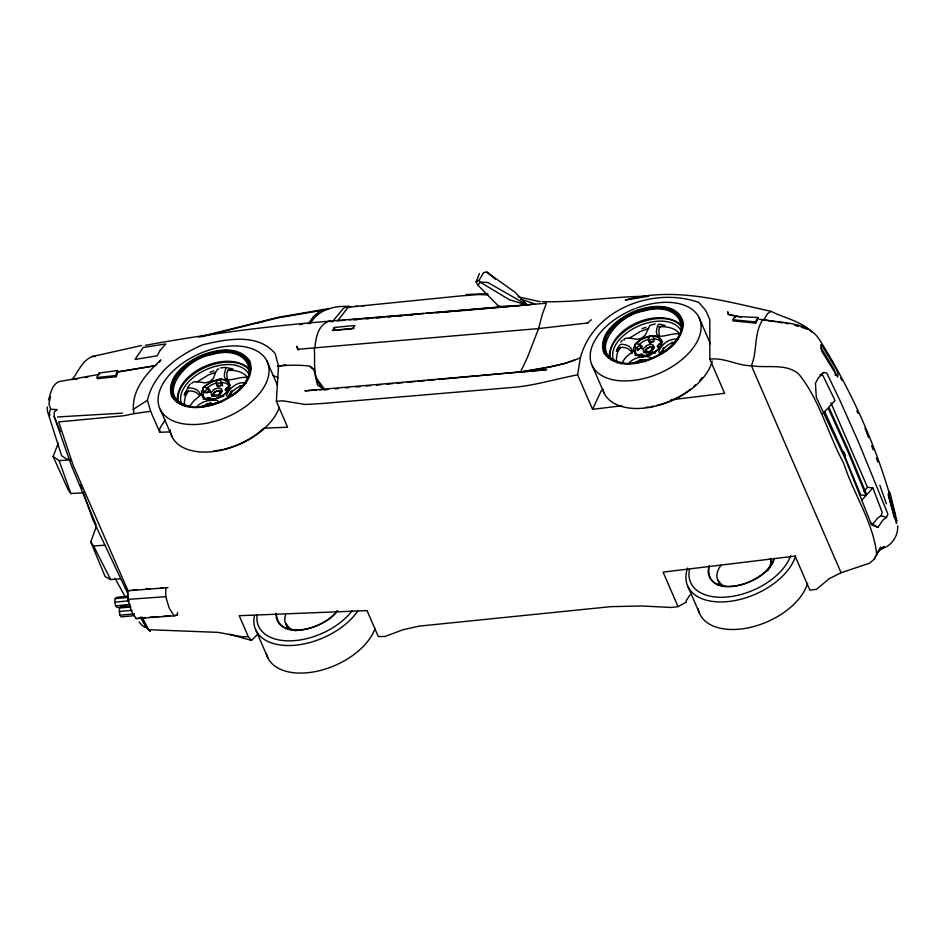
<?xml version="1.0" encoding="UTF-8"?>
<svg xmlns="http://www.w3.org/2000/svg" width="945" height="945" viewBox="0 0 945 945"><rect width="100%" height="100%" fill="white"/><g stroke="black" fill="none" stroke-linecap="round" stroke-linejoin="round"><path stroke-width="1.42" d="M96.106 524.818L71.395 465.495L54.184 416.532L54.219 412.067L57.184 409.61L50.628 409.268L48.916 403.822L50.498 396.605M670.915 399.829L724.602 393.321L709.837 359.254L709.789 319.54L705.714 310.421L698.91 302.506C653.964 286.323 593.2 309.039 580.407 357.742L577.608 374.822L592.562 409.339L621.586 405.818M229.375 388.265L229.375 384.131L229.009 385.82L225.087 389.907L226.717 391.029L229.351 389.257M661.429 345.657L661.453 340.531L661.087 342.22L657.153 346.319L658.464 347.382L660.165 347.004M229.174 384.308C228.017 380.28 215.956 375.815 222.24 383.977L220.303 386.198L217.409 386.493C212.566 378.272 225.323 376.996 228.914 383.056C231.702 393.97 215.129 401.932 205.856 398.778L207.959 400.373M654.129 335.888L652.416 335.829L654.046 338.723L653.704 341.653L649.487 342.905C644.644 334.672 657.389 333.396 660.992 339.456C663.78 350.382 647.207 358.344 637.934 355.178L639.127 355.615L635.158 353.607L633.693 348.693L635.536 343.767L639.789 340.117L644.573 337.542L651.471 335.723L658.228 337.306L661.252 340.72M264.08 428.144L287.587 427.211L276.365 401.306L278.491 366.117L275.231 353.666C257.607 332.51 225.914 339.349 202.502 344.83C178.109 355.426 153.763 372.921 147.42 400.302L150.668 411.311L159.764 432.29L170.041 431.877M208.975 389.73L208.904 391.218L206.943 392.411L205.03 392.08L205.148 390.663L207.097 389.458L208.975 389.73L210.097 392.305M641.053 346.142L640.97 347.618L639.009 348.811L637.107 348.492L637.225 347.075L639.163 345.858L641.053 346.142L642.175 348.717M897.75 525.786C898.187 536.606 890.958 547.013 880.114 549.139M229.848 385.312L228.631 389.316A14.577 8.588 -23.4 0 1 223.717 394.833L223.303 395.164M661.925 341.712L660.709 345.728A14.577 8.588 -23.4 0 1 655.795 351.233L655.381 351.564M835.309 375.46L835.486 373.358L833.892 369.022L820.898 347.642M130.256 606.253L117.109 607.493L115.597 605.828L114.794 602.154L115.184 598.634L116.53 597.311L128.213 596.212M134.403 615.656L121.267 616.896L119.743 615.23L119.342 608.037L131.024 606.926M708.963 566.102C704.509 603.843 768.226 582.522 774.002 559.534M229.375 387.379L229.411 386.292M661.453 343.779L661.488 342.704M150.668 411.311L133.966 413.638C130.008 391.691 146.002 373.818 160.886 359.939L159.386 361.994M645.411 350.217L645.636 352.39L646.77 352.969M211.869 396.416L213.487 393.073L215.472 391.667A6.083 3.579 -23.4 0 1 222.087 390.994M643.947 352.816L646.321 349.012A4.43 2.611 -23.4 0 1 653.361 348.303L651.66 351.788L648.317 353.052M232.08 390.509L230.781 392.754M664.217 347.512L664.016 348.256C661.394 350.512 666.213 345.397 662.858 349.166M658.488 348.646L658.759 347.665M116.341 376.689L115.762 375.531L117.227 370.546L99.107 373.086L96.898 377.527L97.477 378.685L116.341 376.689L117.806 371.716L117.227 370.546M48.443 399.983C50.711 393.486 51.821 384.674 58.933 381.65L99.686 374.255L99.107 373.086M222.051 379.488L219.394 379.311L212.495 381.13L203.458 387.356L201.58 393.935L204.049 398.341L207.049 399.215L205.856 398.778M217.338 380.032L210.274 382.501L203.458 387.356L202.643 388.82L203.966 391.596L203.199 395.671L204.805 398.778L210.31 397.739L210.877 399.215L209.849 400.267M649.404 336.444L642.352 338.912L635.536 343.767L634.721 345.22L636.044 347.996L635.276 352.083L636.883 355.178L642.387 354.139L642.954 355.615L641.927 356.667M201.32 392.222L202.915 388.986M633.398 348.634L634.993 345.386M205.561 385.406L205.408 385.867C202.183 387.993 210.05 387.793 210.085 390.368L206.967 393.026L203.966 391.596M221.555 383.386L221.012 384.958L218.886 385.914L217.303 385.324L217.917 383.705L219.961 382.808L221.555 383.386L222.677 385.962M228.347 397.278L229.718 393.344M637.639 341.818L637.485 342.267C634.26 344.405 642.127 344.204 642.163 346.78L639.044 349.426L636.044 347.996M660.425 353.678L661.335 351.056M120.464 578.86L110.636 579.545L105.178 576.639L90.779 542.017L96.177 526.885M759.579 319.327L763.808 319.882L767.576 313.681L771.014 311.342C784.693 318.229 801.171 321.135 812.31 332.227M83.562 492.794L70.851 493.55L68.064 489.581L53.133 456.518L58.259 443.122M503.898 306.841L500.956 306.853L497.838 305.424L477.969 285.236L476.115 281.964L479.375 273.507M823.816 372.472L818.488 377.787L815.429 383.127L816.279 397.254L846.047 460.581L871.585 524.888L877.905 527.345L882.984 519.951L886.575 517.328L887.875 514.033L859.265 443.855L840.235 401.093L826.816 373.121L823.816 372.472L819.965 375.035L822.941 375.626L835.026 400.491L828.789 407.189L848.681 451.025L866.73 494.743L872.896 487.904L882.24 512.485L880.929 515.734L877.338 518.356L872.802 524.18L870.463 522.88M228.714 397.077C231.442 391.431 236.77 386.54 243.125 385.619M660.791 353.489C663.508 347.843 668.847 342.952 675.202 342.019M637.509 350.583L637.934 349.579M50.628 409.268L49.494 411.914L49.766 415.623M199.678 395.931C197.599 392.187 192.756 390.391 188.634 391.147L184.334 394.833L185.657 391.785M632.217 353.395C630.598 348.929 625.188 346.732 620.711 347.559L616.412 351.245L617.735 348.185M191.681 383.386L193.359 381.934L197.21 381.65L204.982 382.914L209.731 381.709L213.263 378.532L215.956 371.716L217.645 369.07L218.815 368.999M601.469 390.226L592.562 409.339M184.334 394.833L187.157 389.045L188.811 387.934C193.264 387.556 200.576 390.202 200.056 395.636L193.749 400.904L189.626 406.421M616.412 351.245L619.235 345.457L620.889 344.346C625.342 343.956 632.654 346.614 632.134 352.036L625.826 357.305L621.208 363.731M438.22 379.453L520.565 371.928L527.511 357.198L538.591 328.565L542.312 314.342L546.411 303.18L454.025 311.377M892.954 506.331C877.232 447.576 851.646 391.324 819.551 339.716C807.632 321.052 781.81 323.544 762.899 319.516C753.519 333.479 757.666 350.819 751.393 365.715L841.074 572.717L869.601 563.208L874.22 559.133L880.823 547.12L878.141 551.833L884.366 546.411L880.645 548.572M874.22 559.133L876.7 554.302C873.31 522.207 853.477 493.857 843.779 463.404C827.914 434.145 819.74 399.711 798.466 373.712C785.26 362.986 766.856 368.396 751.393 365.715C737.171 365.857 723.917 357.068 709.837 359.254M188.398 390.616L185.244 396.699L184.263 402.558L185.208 406.504M285.768 628.744L287.67 625.094M620.475 347.028L617.321 353.099L616.341 358.97L617.286 362.904M717.846 585.144L719.747 581.494M218.189 398.471L219.854 396.77L223.587 396.51M650.266 354.883L651.932 353.182L655.665 352.922M755.587 323.107L755.409 321.938L757.949 317.485L734.915 316.445L732.93 319.717L733.107 320.887L755.587 323.107L758.126 318.666L757.949 317.485M476.115 281.964L479.056 280.322L483.568 272.609L486.699 272.006L515.238 292.43L527.086 304.952L534.716 303.853L520.612 299.104M165.032 419.946L159.705 428.64L159.764 432.29M226.906 392.092L225.796 389.505L226.776 387.934L229.056 387.273L230.214 388.135M334.294 327.478L332.392 330.537L352.45 328.777L354.859 325.482L334.294 327.478L335.014 330.112L354.103 328.269M658.984 348.492L657.874 345.917L658.854 344.346L661.134 343.673L662.291 344.535M649.51 354.576L655.795 351.233M187.488 387.615L190.252 384.001M690.11 594.818L686.117 600.796L686.306 602.166L678.037 606.631L671.375 607.47L641.986 605.981L610.883 606.643L418.918 626.157L402.995 629.76L384.839 636.528L378.284 636.54L367.05 610.624L239.227 615.703L248.322 636.694L251.453 640.415L258.552 633.457M649.841 343.98L650.751 342.562M650.113 343.945L650.881 342.858M477.969 285.236L480.225 282.165L487.738 282.437L527.086 304.952L329.226 321.182C267.636 326.179 206.317 334.164 145.53 345.279M202.643 388.82L204.557 386.8M308.271 323.627L313.752 316.339L319.552 311.484L324.702 309.901L278.031 317.851L201.332 336.822M634.721 345.22L636.635 343.2M229.694 385.501L229.777 384.709M661.772 341.913L661.843 341.121M310.243 323.792C318.264 309.074 335.38 305.247 350.867 306.629M336.963 611.332C326.037 627.409 278.066 643.58 276.294 613.27A35.107 20.684 -23.4 0 0 298.821 629.925A35.107 20.684 -23.4 0 0 337.578 610.529M608.793 331.86L613.305 326.675M620.747 342.184L622.33 340.401M863.978 491.258L867.51 487.348L872.896 487.904M861.651 500.389L866.057 495.511L848.031 451.781L828.115 407.933L822.776 413.674M650.786 354.93L652.156 353.418M226.694 391.265L227.603 390.332M227.721 390.616L226.552 391.549L227.58 390.498M196.985 406.586C201.817 401.117 209.885 399.794 216.877 400.361L219.193 401.968M629.063 362.998C633.894 357.529 641.962 356.206 648.955 356.761L651.27 358.368M219.583 395.376L221.284 391.891A4.43 2.611 -23.4 0 0 214.243 392.6L213.086 395.01L214.692 396.557M587.223 323.391L591.334 319.776M223.717 394.833L217.433 398.164M205.856 399.522L207.569 398.117L209.636 398.058L210.759 400.645M637.934 355.922L639.635 354.529L641.714 354.469L642.836 357.045M222.122 395.92L214.751 398.932L206.849 399.144M653.29 353.052L654.188 352.32M196.879 382.075L208.124 375.094L215.413 372.448M231.041 396.392C265.049 375.401 247.129 343.177 210.688 354.954C187.216 357.151 151.2 399.062 191.327 406.693M628.957 338.475L640.19 331.506L648.695 328.423M663.118 352.792C697.126 331.813 679.207 299.589 642.765 311.366C618.313 313.598 583.065 356.962 624.739 363.4M184.204 367.593L189.413 363.506M614.203 325.635L620.44 320.733M71.926 379.831C78.258 371.999 82.097 360.435 92.35 356.513L141.49 345.539M206.79 388.194L211.42 384.875L216.972 382.595M638.867 344.606L643.486 341.287L649.05 339.007M214.444 389.269L211.184 392.364L211.503 395.353A6.095 3.591 -23.4 0 0 219.831 394.514L222.323 391.23L221.047 388.608A6.095 3.591 -23.4 0 0 214.421 389.305M646.522 345.681L643.261 348.764L643.58 351.764A6.095 3.591 -23.4 0 0 651.908 350.926L654.401 347.642L653.125 345.008A6.095 3.591 -23.4 0 0 646.498 345.705M645.553 349.473L647.549 348.067A6.083 3.579 -23.4 0 1 654.164 347.406M133.115 409.468L147.42 400.302M209.424 403.68L210.853 402.889M209.554 403.976L211.148 403.291L208.16 404.448L206.683 403.964L209.601 404.153L207.298 404.271M639.375 360.683C646.238 358.285 642.21 361.64 638.761 360.376M191.67 362.018L197.741 358.663M221.945 401.507C236.711 394.443 255.918 379.677 249.87 361.084C238.742 344.83 215.129 349.52 199.631 356.076C184.866 363.128 165.659 377.906 171.707 396.498C182.834 412.741 206.447 408.051 221.945 401.507L211.94 405.051M623.735 318.43L626.169 317.083M661.972 353.43C645.352 363.53 617.404 371.338 603.784 352.898C597.724 334.306 616.943 319.54 631.709 312.476C647.727 304.81 679.29 300.723 683.495 323.97C681.546 343.933 661.524 356.076 644.018 361.451M118.397 371.952L154.696 365.798L156.823 364.64M653.314 353.017L646.829 355.332L638.926 355.544M841.074 572.717L829.072 578.765L816.539 589.314L809.877 590.153L795.123 556.097L663.083 572.115L678.037 606.631M655.287 323.875L649.723 325.47L645.341 334.943L641.809 338.121L637.06 339.326L629.287 338.062L625.436 338.334L624.043 339.137L624.031 340.306M201.261 406.693L206.412 404.401L215.696 403.361M633.327 363.104L638.489 360.813L647.774 359.761M580.407 357.742C561.448 366.306 540.434 368.479 520.187 372.212M348.611 306.168L343.602 308.117L332.309 321.832L329.226 321.182C318.04 324.808 315.795 337.672 314.886 347.914L314.307 348.646C315.406 362.372 311.484 380.941 324.997 389.801L327.939 389.529M205.419 355.426L209.353 353.997M209.896 372.318L213.901 370.853M637.497 311.826L641.431 310.409M641.974 328.718L645.978 327.265M574.619 359.927L565.275 363.317L548.159 367.18L520.565 371.928M229.257 389.694L227.036 390.38L225.796 389.505M661.335 346.094L659.114 346.78L657.874 345.917M217.362 379.736L219.394 379.311M649.439 336.148L651.471 335.723M203.045 399.109L205.455 398.471L204.675 398.648M635.123 355.509L637.532 354.871L636.753 355.048M198.592 337.058L278.385 317.284L328.683 308.602M257.95 322.812L263.572 321.406M285.862 364.699C265.616 369.07 284.469 363.175 309.358 366.034L313.964 369.802L317.437 384.981L324.997 389.801L316.138 377.953M133.966 413.638L124.161 415.717L58.696 421.919L73.297 465.637L128.343 591.523M640.202 360.364L641.501 360.092M177.447 612.325L177.459 615.195L174.069 615.856L136.151 618.597L131.296 610.919L127.835 599.402L127.776 590.79L130.044 590.353M127.776 590.79L167.962 587.613M136.151 618.597L145.376 617.51M648.01 308.932L650.644 308.424M201.994 406.929L204.841 406.385M207.676 405.854L210.522 405.322M641.182 361.994L631.402 363.353M74.82 379.335L77.726 378.839M84.991 377.61L87.897 377.114M220.634 367.888L225.678 367.381M117.806 371.716L154.696 365.798M203.837 397.75L204.876 398.66L202.691 396.959L204.805 398.778M635.914 354.162L636.954 355.06L634.768 353.371L636.883 355.178M577.608 374.822C557.042 378.709 536.784 384.958 515.793 387.155L322.458 403.503L305.389 404.484L282.709 400.798L276.365 401.306M587.908 322.942L538.591 328.565L297.769 349.319L296.754 346.272L298.608 349.981L297.769 349.319M299.506 324.608L302.424 324.277M96.898 377.527L115.762 375.531M524.593 371.787L546.623 369.66L304.892 390.817L316.599 390.037M115.184 598.634L128.331 597.382M114.794 602.154L129.394 600.772M115.597 605.828L130.197 604.446M120.688 606.714L126.535 606.17M118.952 611.557L132.087 610.316M119.743 615.23L134.344 613.848M335.298 388.856L338.239 388.584M345.587 387.911L348.528 387.651M355.875 386.978L360.293 386.576M366.176 386.032L370.582 385.631M376.464 385.099L380.87 384.698M386.753 384.154L392.636 383.623M397.054 383.209L402.936 382.678M407.342 382.276L414.69 381.603M417.631 381.331L424.99 380.658M427.931 380.398L435.279 379.725M354.895 306.452L357.801 306.192M362.159 305.802L365.065 305.542M344.842 320.249L337.554 320.875L347.949 307.586L351.54 306.889L460.357 295.95L478.359 294.568L487.951 294.899M349.225 319.871L401.743 315.37M404.661 315.122L423.632 313.492M426.549 313.244L500.956 306.853M354.304 319.942L357.245 319.693M366.046 318.938L368.975 318.678M376.311 318.052L380.705 317.674M388.041 317.047L390.97 316.788M398.306 316.162L402.7 315.784M410.035 315.157L412.965 314.909M436.436 312.889L439.366 312.641M443.76 312.263L451.096 311.637M132.631 590.023L137.001 589.704M145.754 589.078L150.137 588.759M160.343 588.026L163.261 587.814M127.835 599.402L165.753 596.661L169.226 608.178L174.069 615.856M149.747 617.191L158.5 616.565M162.871 616.246L170.171 615.715M174.541 615.408L177.459 615.195M90.779 542.017L93.579 545.986L104.812 545.194M319.516 389.848L323.911 389.553M53.133 456.518L59.098 460.605L70.391 459.931M57.574 416.958L122.342 413.142M500.248 306.463L517.198 305.507M520.022 305.353L527.086 304.952L524.723 302.471M92.35 356.513L95.268 356.43M658.559 326.781C666.213 326.32 675.498 327.502 680.01 334.483M227.804 370.369C235.081 369.979 243.715 371.527 247.933 378.083M248.322 636.694L241.755 636.706L218.023 632.37L148.708 629.689L141.915 616.967M487.797 293.552L466.168 294.592L469.074 295.442M542.347 301.609C577.82 302.766 613.151 296.234 648.648 296.269L625.283 300.108C673.95 286.276 723.35 300.805 771.014 311.342M732.93 319.717L755.409 321.938M866.057 495.511L860.659 494.92L842.68 451.308L824.619 411.547M741.246 316.965L728.252 314.295L727.756 311.744L728.583 314.472L735.919 316.421M209.755 391.939L210.546 392.045L209.625 391.643M651.459 335.995L652.416 336.136M219.382 379.595L220.35 379.725M640.911 359.75L644.703 360.305M208.833 403.338L213.901 404.082M765.249 320.107L775.349 321.69M778.231 322.151L782.554 322.824M785.437 323.273L788.319 323.733M518.12 296.813L540.339 301.774M69.127 459.388L66.445 458.939L61.579 455.667L47.356 410.992L47.25 406.917M642.068 356.525L643.226 356.737M678.439 339.479C670.3 337.412 661.453 344.039 658.712 351.587L659.74 353.879M246.373 383.068C238.223 381 229.375 387.639 226.635 395.187L227.662 397.479M679.798 334.14C670.678 331.341 650.597 345.303 658.051 324.631L659.409 324.159L665.115 325.423L660.401 326.521L659.704 327.525L658.842 329.592L659.291 335.924M247.72 377.74C238.612 374.929 218.519 388.903 225.973 368.219L227.332 367.747L233.037 369.022L228.324 370.121L227.627 371.125L226.765 373.18L227.213 379.512M654.046 338.723L658.511 339.775L661.087 342.22M221.969 382.312L226.434 383.363L229.009 385.82M286.937 626.889L289.229 627.445M794.863 325.375L798.69 326.427M880.929 515.734L886.575 517.328M527.086 304.952L509.686 299.908L480.225 282.165L479.056 280.322M251.453 640.415L229.576 634.331M801.242 327.135L807.668 329.321M762.899 319.516L763.808 319.882M639.174 360.423L641.631 360.388M719.133 583.36L720.881 584.081M287.056 626.96L288.804 627.669M273.188 375.567L278.173 377.657M145.128 627.385L142.022 625.484L139.175 621.999M872.802 524.18L877.905 527.345M310.125 366.365L314.59 370.015M486.699 272.006L495.452 279.248M228.111 380.859L229.068 381.685M148.708 629.689L150.42 631.26L146.038 627.421L140.51 617.168M145.246 624.444L141.679 618.727M608.627 357.765C584.967 324.407 671.954 286.016 682.656 324.218M177.376 402.381C150.491 368.692 241.885 328.246 250.874 369.07M681.499 325.009C658.618 305.849 608.864 327.313 609.206 357.777M250.212 369.601C229.056 347.996 173.974 371.822 177.436 402.594M827.206 353.678L828.741 356.088M831.057 359.691L832.604 362.1M115.03 578.34L124.87 596.189M128.059 594.074L92.634 519.159L82.947 491.577M840.601 377.74L841.936 380.351M93.579 545.986L110.636 579.545M856.808 410.791L858.095 413.449M830.891 402.759L867.51 487.348M699.005 317.449L710.368 343.696M592.302 365.809L604.245 393.356M688.054 586.798L699.985 614.356A58.59 34.528 -23.4 0 0 755.22 626.122A58.59 34.528 -23.4 0 0 807.597 583.396M266.927 361.049L277.157 384.674M160.225 409.398L172.167 436.956M255.977 630.398L267.907 657.956M843.897 451.923L845.586 456.01M54.184 416.532L60.244 431.428M864.947 428.085L868.561 437.594M871.656 445.745L873.215 449.82M876.31 457.971L877.858 462.046M59.098 460.605L70.851 493.55M879.842 485.305L886.422 503.827M80.526 484.679L81.979 488.813M661.453 340.531L661.701 341.31M229.375 384.131L229.623 384.91M641.714 354.469L642.104 355.804M209.636 398.058L210.026 399.404M633.351 350.276L633.8 351.93M201.273 393.876L201.722 395.518M888.135 494.223L894.313 517.612M893.651 509.071L894.702 513.182M734.915 316.445L735.092 317.614M165.706 588.05L165.753 596.661M636.079 308.259A58.59 34.528 -23.4 0 1 697.918 339.999A58.59 34.528 -23.4 0 1 603.666 376.606A58.59 34.528 -23.4 0 1 634.816 308.755M712.223 361.049A58.59 34.516 -23.4 0 1 656.952 405.807A58.59 34.516 -23.4 0 1 602.756 389.281M702.159 377.504A54.491 32.106 -23.4 0 1 699.524 380.705M695.508 384.851A54.491 32.106 -23.4 0 1 693.583 386.599M690.5 389.163A54.491 32.106 -23.4 0 1 656.562 405.488M653.881 406.09A54.491 32.106 -23.4 0 1 651.188 406.61M648.518 407.023A54.491 32.106 -23.4 0 1 645.884 407.33M671.871 342.303A28.48 16.786 -23.4 0 1 674.198 343.295M663.638 347.949A2.835 1.666 -23.4 0 1 662.728 348.87M614.014 360.895A36.867 21.723 -23.4 0 1 619.518 339.456M619.518 339.562A36.867 21.723 -23.4 0 1 642.34 324.513A36.761 21.664 -23.4 0 1 680.896 330.596M611.273 360.104A38.899 22.916 -23.4 0 1 636.835 324.017A38.899 22.916 -23.4 0 1 682.077 328.021M663.366 347.973A14.092 8.304 -23.4 0 1 661.358 353.761M645.47 361.557A14.092 8.304 -23.4 0 1 639.812 360.458M279.33 407.342A58.59 34.516 -23.4 0 1 220.61 450.387A58.59 34.516 -23.4 0 1 170.159 429.975M263.431 428.439A54.491 32.106 -23.4 0 1 224.497 449.088M223.15 449.395A54.491 32.106 -23.4 0 1 213.806 450.93M239.794 385.891A28.48 16.786 -23.4 0 1 242.121 386.883M231.56 391.537A2.835 1.666 -23.4 0 1 230.651 392.458M181.936 404.495A36.867 21.723 -23.4 0 1 195.603 375.697A36.867 21.723 -23.4 0 1 236.274 365.313M236.073 365.502A36.867 21.723 -23.4 0 1 249.35 375.508M179.196 403.704A38.899 22.916 -23.4 0 1 204.758 367.617A38.899 22.916 -23.4 0 1 250.012 371.621M231.289 391.561A14.092 8.304 -23.4 0 1 229.281 397.349M210.889 405.015A14.092 8.304 -23.4 0 1 207.746 404.047M375.082 628.342A58.59 34.528 -23.4 0 1 318.678 670.879A58.59 34.528 -23.4 0 1 266.419 653.869M358.013 610.765A58.59 34.516 -23.4 0 1 291.851 645.459A58.59 34.516 -23.4 0 1 254.394 615.691M352.213 610.683A54.491 32.106 -23.4 0 1 291.804 640.804A54.491 32.106 -23.4 0 1 257.135 614.569M288.107 628.638A28.48 16.786 -23.4 0 1 286.217 623.735M296.057 630.823A28.48 16.786 -23.4 0 1 285.603 614.888M699.394 613.045A58.59 34.528 -23.4 0 1 698.19 608.84M795.655 555.837A58.59 34.516 -23.4 0 1 728.867 601.469A58.59 34.516 -23.4 0 1 687.582 568.063M790.622 555.648A54.491 32.106 -23.4 0 1 730.662 596.602A54.491 32.106 -23.4 0 1 689.472 569.504M774.109 558.341A35.107 20.684 -23.4 0 1 734.253 586.054A35.107 20.684 -23.4 0 1 709.234 566.067M720.184 585.049A28.48 16.786 -23.4 0 1 718.294 580.147M770.222 558.519A28.48 16.786 -23.4 0 1 771.888 562.11M770.754 560.29A28.48 16.786 -23.4 0 1 767.553 570.804M725.488 586.502A28.48 16.786 -23.4 0 1 720.988 565.311M820.851 345.149L821.607 350.973L837.707 377.02L837.979 373.7L836.301 369.117L821.772 345.22L820.851 345.149M896.758 520.364L896.498 523.483L888.702 496.279L888.784 490.963L890.143 493.396L896.758 520.364M172.403 382.654C165.977 399.889 186.897 409.61 201.167 406.563C220.575 403.893 240.999 393.616 249.173 374.917C255.599 357.683 234.679 347.961 220.409 351.008C201.001 353.678 180.578 363.955 172.403 382.654M604.481 339.066C598.055 356.3 618.975 366.022 633.245 362.963C652.652 360.305 673.076 350.016 681.25 331.317C687.676 314.094 666.757 304.361 652.487 307.42C633.079 310.078 612.655 320.367 604.481 339.066M214.042 393.25L215.058 395.329L217.563 395.081L219.712 393.569L219.441 391.195A3.272 1.925 -23.4 0 0 215.838 391.561L214.042 393.25M646.12 349.662L647.136 351.741L649.64 351.493L651.79 349.969L651.518 347.595A3.272 1.925 -23.4 0 0 647.916 347.961L646.12 349.662M638.159 349.544L637.662 350.193L638.159 349.544M653.633 339.787L653.089 341.358L650.963 342.326L649.369 341.736L649.995 340.117L652.038 339.208L653.633 339.787M159.799 350.737L157.366 355.733L134.97 359.466L143.274 347.394L165.788 343.956L159.799 350.737M189.201 424.447A58.59 34.528 -23.4 0 0 268.935 368.018A58.59 34.528 -23.4 0 0 182.598 363.199A58.59 34.528 -23.4 0 0 189.201 424.447"/></g></svg>
